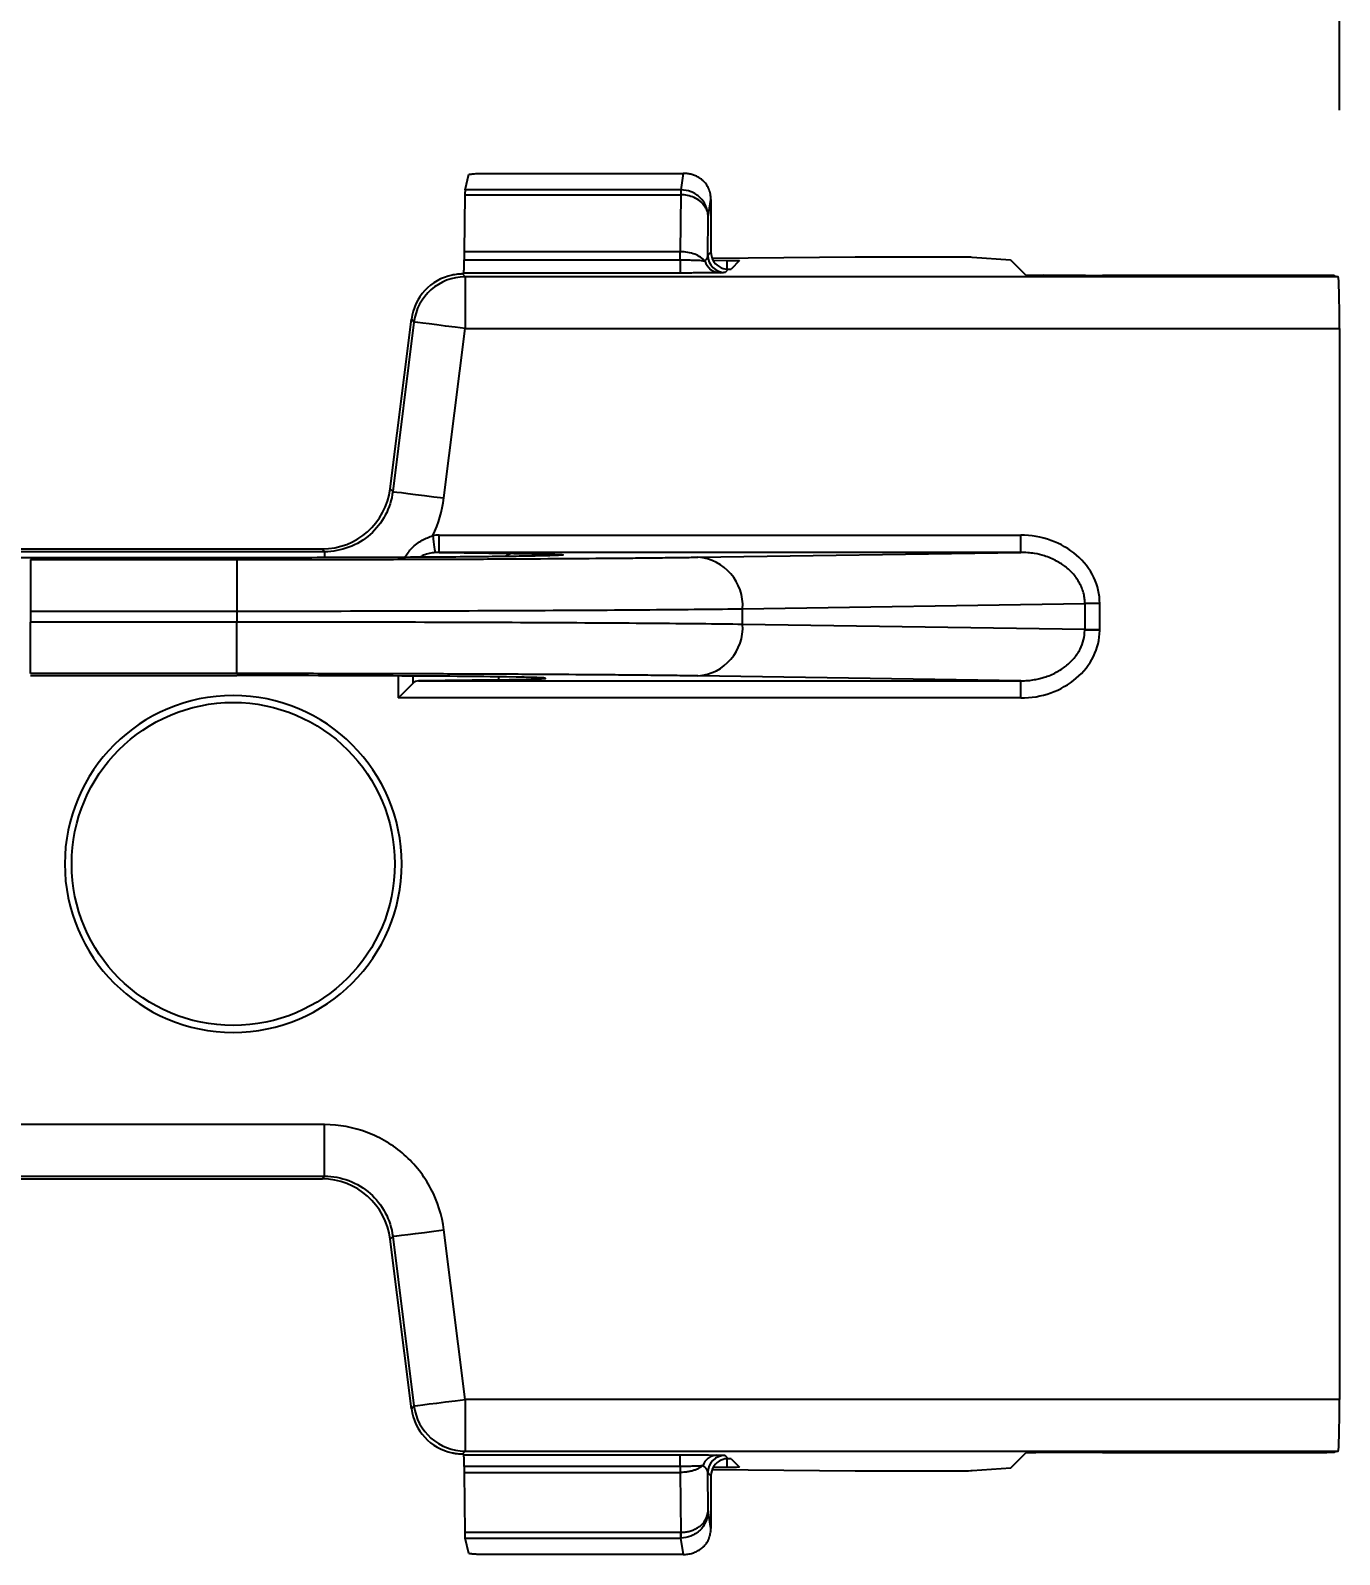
# Model space of a CAD drawing. Header units: inches. Extents: x 897.4 to 914.4, y -8.5 to 2.5.
# Drawn here: x 905.252 to 906.002, y -0.317 to 0.557 of the extents above; entities that cross this region are included whole.
import ezdxf

# ---------------------------------------------------------------- set-up
doc = ezdxf.new("R2010")
doc.units = ezdxf.units.IN
doc.header["$LTSCALE"] = 4
doc.header["$MEASUREMENT"] = 0
doc.layers.get('0').update_dxf_attribs({"linetype": 'CONTINUOUS'})
doc.layers.get('DEFPOINTS').update_dxf_attribs({"linetype": 'CONTINUOUS'})
doc.layers.add('DIMENSIONS', color=140, linetype='CONTINUOUS')
doc.styles.get("Standard").update_dxf_attribs({"font": 'romans.shx'})
doc.dimstyles.get("Standard").update_dxf_attribs({"dimtxt": 0.15, "dimasz": 0.18, "dimexe": 0.0625, "dimexo": 0.125, "dimgap": 0.0625, "dimtad": 0, "dimtih": 1, "dimtoh": 1, "dimzin": 0, "dimdsep": 46, "dimtxsty": 'Standard', "dimcen": 0.09, "dimadec": 0, "dimazin": 0, "dimtfac": 1, "dimtofl": 0, "dimtmove": 0, "dimatfit": 3, "dimfxl": 1, "dimtolj": 1, "dimtzin": 0, "dimarcsym": 0})

# ---------------------------------------------------------------- blocks, each defined once
blk = doc.blocks.new('*D14')
at = {"layer": 'DEFPOINTS', "color": 0}
for p in [(906.0023, 1.19394), (902.10105, 0.38594), (906.0023, 0.38594)]:
    blk.add_point(p, dxfattribs=at)
at = {"layer": 'DIMENSIONS', "color": 0, "lineweight": -2}
for p, q in [((902.10105, 0.51094), (902.10105, 1.25644)), ((906.0023, 0.51094), (906.0023, 1.25644)), ((902.28105, 1.19394), (903.67132, 1.19394)), ((905.8223, 1.19394), (904.43203, 1.19394))]:
    blk.add_line(p, q, dxfattribs=at)
at = {"layer": 'DIMENSIONS', "color": 0}
for points in [[(902.28105, 1.22394), (902.28105, 1.16394), (902.10105, 1.19394)], [(905.8223, 1.22394), (905.8223, 1.16394), (906.0023, 1.19394)]]:
    blk.add_solid(points, dxfattribs=at)
at = {"layer": 'DIMENSIONS', "color": 0, "char_height": 0.15, "attachment_point": 5}
for s, insert in [('\\A1;3.90', (904.05167, 1.33144)), ('\\A1;[99.1]', (904.05167, 1.01715))]:
    blk.add_mtext(s, dxfattribs=dict(at, insert=insert))

msp = doc.modelspace()

# ---------------------------------------------------------------- linework, layer by layer
for p, q in [((905.5014, 0.46542), (905.50361, 0.47426)), ((905.51218, 0.47477), (905.62635, 0.47477)), ((905.62635, 0.47477), (905.6249, 0.46542)), ((905.6249, 0.46542), (905.5014, 0.46542)), ((905.6249, 0.46542), (905.6249, 0.46255)), ((905.50132, 0.46255), (905.50089, 0.42988)), ((905.50132, 0.46255), (905.6249, 0.46255)), ((905.62493, 0.46255), (905.62466, 0.42988)), ((905.64067, 0.44981), (905.64223, 0.45984)), ((905.64223, 0.45984), (905.64223, 0.42967)), ((905.64049, 0.42781), (905.64067, 0.44981)), ((905.62466, 0.42988), (905.50089, 0.42988)), ((905.64049, 0.42781), (905.64223, 0.42967)), ((905.50086, 0.42523), (905.62466, 0.42523)), ((905.7249, 0.42682), (905.64305, 0.42598)), ((905.64353, 0.42497), (905.65161, 0.42491)), ((905.6521, 0.41987), (905.65033, 0.41797)), ((905.65161, 0.4199), (905.65161, 0.42491)), ((905.65864, 0.42478), (905.65378, 0.41992)), ((905.77237, 0.42682), (905.7249, 0.42682)), ((905.8139, 0.42511), (905.79191, 0.42667)), ((905.82261, 0.41653), (905.81405, 0.42509)), ((905.50073, 0.41769), (905.49992, 0.41715)), ((905.49993, 0.41715), (905.50142, 0.41547)), ((905.62466, 0.41769), (905.50073, 0.41769)), ((905.50142, 0.41547), (905.50142, 0.38594)), ((906.00153, 0.41547), (905.50142, 0.41547)), ((905.85672, 0.41627), (905.83245, 0.41639)), ((905.98962, 0.41624), (905.86656, 0.41624)), ((905.99946, 0.41616), (906.00153, 0.41547)), ((905.45854, 0.29411), (905.47068, 0.39124)), ((905.47212, 0.3896), (905.45998, 0.29247)), ((905.47212, 0.3896), (905.47068, 0.39124)), ((905.48928, 0.28881), (905.50142, 0.38594)), ((905.50142, 0.38594), (906.0023, 0.38594)), ((906.0023, 0.38594), (906.0023, -0.22773)), ((905.45854, 0.29411), (905.45998, 0.29247)), ((905.48656, 0.25765), (905.48656, 0.26749)), ((905.48656, 0.26749), (905.81969, 0.26749)), ((905.81969, 0.25765), (905.81969, 0.26749)), ((905.42092, 0.25799), (905.21786, 0.25799)), ((905.21931, 0.25962), (905.41947, 0.25962)), ((905.37057, 0.25455), (905.25246, 0.25455)), ((905.25246, 0.25352), (905.25246, 0.22399)), ((905.25246, 0.25352), (905.37057, 0.25352)), ((905.37057, 0.25352), (905.37057, 0.22399)), ((905.42092, 0.25799), (905.41947, 0.25962)), ((905.42092, 0.25799), (905.42092, 0.25485)), ((905.48656, 0.25765), (905.52932, 0.25705)), ((905.81969, 0.25765), (905.48656, 0.25765)), ((905.63481, 0.25485), (905.81969, 0.25765)), ((905.66038, 0.22532), (905.85643, 0.22829)), ((905.85643, 0.22829), (905.85643, 0.21339)), ((905.86496, 0.22829), (905.85643, 0.22829)), ((905.86496, 0.21339), (905.86496, 0.22829)), ((905.25246, 0.22399), (905.37057, 0.22399)), ((905.25246, 0.22399), (905.25246, 0.21768)), ((905.37057, 0.22399), (905.37057, 0.21768)), ((905.66038, 0.21635), (905.66038, 0.22532)), ((905.37057, 0.21768), (905.25246, 0.21768)), ((905.25246, 0.18816), (905.25246, 0.21768)), ((905.37057, 0.18816), (905.37057, 0.21768)), ((905.85643, 0.21339), (905.66038, 0.21635)), ((905.85643, 0.21339), (905.86496, 0.21339)), ((905.86495, 0.21287), (905.85643, 0.213)), ((905.86495, 0.21287), (905.86496, 0.21339)), ((905.37057, 0.18816), (905.25246, 0.18816)), ((905.25246, 0.18703), (905.37057, 0.18703)), ((905.46317, 0.18681), (905.46311, 0.17419)), ((905.47153, 0.18676), (905.47151, 0.18254)), ((905.52073, 0.18468), (905.4747, 0.18403)), ((905.4747, 0.18403), (905.81969, 0.18403)), ((905.52073, 0.18468), (905.52074, 0.18631)), ((905.81969, 0.18403), (905.63481, 0.18682)), ((905.81969, 0.17419), (905.81969, 0.18403)), ((905.81969, 0.17419), (905.46311, 0.17419)), ((905.42092, -0.07025), (905.21786, -0.07025)), ((905.42092, -0.09978), (905.42092, -0.07025)), ((905.21786, -0.09978), (905.42092, -0.09978)), ((905.41947, -0.10141), (905.21931, -0.10141)), ((905.41947, -0.10141), (905.42092, -0.09978)), ((905.50142, -0.22773), (905.48928, -0.1306)), ((905.45998, -0.13426), (905.45854, -0.1359)), ((905.47068, -0.23303), (905.45854, -0.1359)), ((905.45998, -0.13426), (905.47212, -0.23139)), ((905.47068, -0.23303), (905.47212, -0.23139)), ((906.0023, -0.22773), (905.50142, -0.22773)), ((905.50142, -0.22773), (905.50142, -0.25726)), ((905.49992, -0.25894), (905.49993, -0.25894)), ((905.50142, -0.25726), (905.49993, -0.25894)), ((905.49993, -0.25894), (905.50074, -0.25948)), ((905.50074, -0.25948), (905.62467, -0.25948)), ((905.50142, -0.25726), (906.00153, -0.25726)), ((905.65033, -0.25977), (905.6521, -0.26166)), ((905.65161, -0.2667), (905.65161, -0.2617)), ((905.65378, -0.26171), (905.65864, -0.26657)), ((905.81405, -0.26688), (905.82261, -0.25832)), ((905.85672, -0.25805), (905.83245, -0.25818)), ((905.86656, -0.25803), (905.98962, -0.25803)), ((906.00153, -0.25726), (905.99946, -0.25795)), ((905.62467, -0.26614), (905.50086, -0.26614)), ((905.50089, -0.26954), (905.62467, -0.26954)), ((905.50089, -0.26954), (905.50129, -0.30388)), ((905.62467, -0.26614), (905.62467, -0.26954)), ((905.62467, -0.26954), (905.62492, -0.30388)), ((905.64065, -0.29152), (905.64049, -0.26961)), ((905.64223, -0.27146), (905.64049, -0.26961)), ((905.64305, -0.26777), (905.7249, -0.26861)), ((905.65161, -0.2667), (905.64353, -0.26676)), ((905.7249, -0.26861), (905.77237, -0.26861)), ((905.79191, -0.26846), (905.81397, -0.26689)), ((905.64223, -0.27146), (905.64223, -0.30163)), ((905.64223, -0.30163), (905.64065, -0.29152)), ((905.62488, -0.30388), (905.50129, -0.30388)), ((905.62488, -0.30388), (905.62488, -0.30712)), ((905.50138, -0.30712), (905.62488, -0.30712)), ((905.50361, -0.31605), (905.50138, -0.30712)), ((905.62488, -0.30712), (905.62635, -0.31656)), ((905.62635, -0.31656), (905.51218, -0.31656))]:
    msp.add_line(p, q)
at = {"flags": 128}
for points in [[(905.50142, 0.38594), (905.49574, 0.38665), (905.49027, 0.38733), (905.48522, 0.38797), (905.48079, 0.38852), (905.47715, 0.38897), (905.47443, 0.38931), (905.47273, 0.38953), (905.47212, 0.3896)], [(905.45998, 0.29247), (905.46059, 0.2924), (905.46228, 0.29218), (905.46501, 0.29184), (905.46865, 0.29139), (905.47308, 0.29083), (905.47813, 0.2902), (905.4836, 0.28952), (905.48928, 0.28881)], [(905.48288, 0.26724), (905.48313, 0.26545), (905.48336, 0.26372), (905.48358, 0.26211), (905.48378, 0.26067), (905.48395, 0.25946), (905.48407, 0.25851), (905.48416, 0.25786), (905.48421, 0.25753)], [(905.47151, 0.18254), (905.47028, 0.18133), (905.46876, 0.17981), (905.46701, 0.17807), (905.4651, 0.17617), (905.46311, 0.17419)], [(905.45998, -0.13426), (905.46059, -0.13419), (905.46228, -0.13397), (905.46501, -0.13363), (905.46865, -0.13318), (905.47308, -0.13262), (905.47813, -0.13199), (905.4836, -0.13131), (905.48928, -0.1306)], [(905.47212, -0.23139), (905.47273, -0.23132), (905.47443, -0.2311), (905.47715, -0.23076), (905.48079, -0.23031), (905.48522, -0.22975), (905.49027, -0.22912), (905.49574, -0.22844), (905.50142, -0.22773)]]:
    msp.add_lwpolyline(points, dxfattribs=at)
msp.add_circle((905.3686, 0.07911), 0.09255)
for centre, radius, start, end in [((905.72126, 0.46222), 0.09633, 178.09521, 179.80213), ((905.6478, 0.42722), 0.00939, 196.10862, 268.74464), ((905.65033, 0.42781), 0.00984, 180.00558, 269.99485), ((905.50142, 0.38594), 0.02953, 90.0045, 172.87024), ((905.52942, 0.24953), 0.00752, 90.78447, 128.27347), ((905.63253, 0.22704), 0.02791, 356.48173, 85.30723), ((905.63253, 0.21464), 0.02791, 274.69274, 3.51828), ((905.50142, -0.22773), 0.02953, 187.12976, 269.9955), ((905.64601, -0.26845), 0.00886, 92.24623, 161.97654), ((905.65033, -0.26961), 0.00984, 90.0048, 179.99456), ((905.74455, -0.30345), 0.11963, 180.20272, 181.7561), ((905.62487, -0.28922), 0.01789, 270.04735, 270.33146)]:
    msp.add_arc(centre, radius, start, end)
for centre, major_axis, ratio, start_param, end_param in [((905.64394, 0.41992), (0.00984, 0), 0.008727, 5.690371, 6.274459), ((905.77237, 0.42665), (0.01969, 0), 0.008727, 0.122173, 1.570796), ((905.49998, 0.38757), (0.01954, -0.02214), 0.999932, 2.621611, 3.86478), ((905.84229, 0.41654), (0.01969, 0), 0.008727, 3.150319, 4.18879), ((905.86656, 0.41641), (0.01969, 0), 0.008727, 4.18879, 4.712389), ((905.98962, 0.41616), (0.00984, 0), 0.008727, 0.02618, 1.570796), ((906.00152, 0.38594), (0, 0.02953), 0.026186, 4.712389, 6.274459), ((905.41947, 0.29899), (-0.02606, 0.02952), 0.999932, 2.418406, 3.86478), ((905.37057, 0.18549), (0.17686, 0), 0.008727, 5.726554, 7.853982), ((905.4747, 0.17419), (0.00008, 0.00984), 0.622195, 0.013944, 0.561811), ((905.41947, -0.14078), (-0.02606, -0.02952), 0.999932, 2.418406, 3.86478), ((905.49998, -0.22936), (0.01954, 0.02214), 0.999932, 2.418406, 3.661574), ((906.00152, -0.22773), (0, 0.02953), 0.026186, 3.150319, 4.712389), ((905.64394, -0.26171), (0.00984, 0), 0.008727, 0.008727, 0.592814), ((905.84229, -0.25833), (0.01969, 0), 0.008727, 2.094395, 3.132866), ((905.86656, -0.2582), (0.01969, 0), 0.008727, 1.570796, 2.094395), ((905.98962, -0.25795), (0.00984, 0), 0.008727, 4.712389, 6.257005), ((905.77237, -0.26844), (0.01969, 0), 0.008727, 4.712389, 6.161012)]:
    msp.add_ellipse(centre, major_axis=major_axis, ratio=ratio, start_param=start_param, end_param=end_param)
for points, knots in [([(905.50361, 0.47426), (905.50401, 0.47431), (905.50476, 0.47441), (905.50611, 0.47454), (905.50752, 0.47464), (905.50901, 0.47471), (905.51057, 0.47477), (905.51167, 0.47477), (905.51218, 0.47477)], [0, 0, 0, 0, 0.236172, 0.438094, 0.607052, 0.760249, 0.888485, 1, 1, 1, 1]), ([(905.63675, 0.4714), (905.63616, 0.47181), (905.63505, 0.47258), (905.63301, 0.47355), (905.63088, 0.47424), (905.62865, 0.47469), (905.62709, 0.47475), (905.62635, 0.47477)], [0, 0, 0, 0, 0.26792, 0.496331, 0.689316, 0.853617, 1, 1, 1, 1]), ([(905.64013, 0.45376), (905.63981, 0.45474), (905.63897, 0.45735), (905.63664, 0.46048), (905.63367, 0.46289), (905.63003, 0.46486), (905.62698, 0.4652), (905.62498, 0.46542)], [0, 0, 0, 0, 0.152224, 0.403817, 0.559724, 0.711215, 1, 1, 1, 1]), ([(905.64205, 0.46215), (905.64196, 0.46267), (905.64177, 0.46372), (905.64129, 0.46523), (905.64066, 0.46667), (905.63968, 0.4684), (905.63824, 0.47019), (905.63724, 0.471), (905.63675, 0.4714)], [0, 0, 0, 0, 0.1200601, 0.2417401, 0.3676996, 0.5003413, 0.7576812, 1, 1, 1, 1]), ([(905.64019, 0.45287), (905.63994, 0.45352), (905.63948, 0.45477), (905.63841, 0.4564), (905.63726, 0.45772), (905.63549, 0.45932), (905.63278, 0.46098), (905.62894, 0.46229), (905.62625, 0.46247), (905.62493, 0.46255)], [0, 0, 0, 0, 0.122705, 0.231983, 0.327831, 0.41025, 0.614411, 0.810921, 1, 1, 1, 1]), ([(905.64067, 0.44981), (905.64064, 0.45109), (905.64062, 0.45244), (905.64015, 0.45369), (905.64013, 0.45376)], [0, 0, 0, 0, 0.948185, 1, 1, 1, 1]), ([(905.64067, 0.44981), (905.64064, 0.45035), (905.64059, 0.45137), (905.64032, 0.45238), (905.64019, 0.45287)], [0, 0, 0, 0, 0.516187, 1, 1, 1, 1]), ([(905.63878, 0.42461), (905.63748, 0.42617), (905.63545, 0.42751), (905.63051, 0.42936), (905.62761, 0.42987), (905.6247, 0.42988)], [0, 0, 0, 0, 0.5, 0.5, 1, 1, 1, 1]), ([(905.50073, 0.41769), (905.50075, 0.41771), (905.50077, 0.41847), (905.50082, 0.42118), (905.50084, 0.42311), (905.50086, 0.42523)], [0, 0, 0, 0, 0.5, 0.5, 1, 1, 1, 1]), ([(905.62469, 0.42523), (905.62469, 0.42327), (905.62469, 0.42123), (905.62469, 0.41842), (905.62469, 0.41771), (905.62469, 0.41769)], [0, 0, 0, 0, 0.5, 0.5, 1, 1, 1, 1]), ([(905.62469, 0.42523), (905.62533, 0.42523), (905.6266, 0.42522), (905.62842, 0.4252), (905.63013, 0.42516), (905.63317, 0.42508), (905.63657, 0.42495), (905.63815, 0.42471), (905.63878, 0.42461)], [0, 0, 0, 0, 0.106707, 0.209173, 0.307535, 0.40184, 0.762582, 1, 1, 1, 1]), ([(905.63878, 0.42461), (905.63904, 0.42488), (905.63965, 0.4255), (905.6403, 0.42657), (905.64042, 0.42737), (905.64049, 0.42781)], [0, 0, 0, 0, 0.252866, 0.586184, 1, 1, 1, 1]), ([(905.64394, 0.42412), (905.64498, 0.4226), (905.64646, 0.42141), (905.64959, 0.42002), (905.65107, 0.41986), (905.6521, 0.41987)], [0, 0, 0, 0, 0.5, 0.5, 1, 1, 1, 1]), ([(905.49992, 0.41715), (905.49992, 0.41715), (905.49979, 0.41714), (905.49957, 0.41713), (905.49934, 0.41712), (905.499, 0.41711), (905.49858, 0.41709), (905.49817, 0.41706), (905.49765, 0.41703), (905.49709, 0.41697), (905.49653, 0.41691), (905.49591, 0.41683), (905.49528, 0.41673), (905.49487, 0.41666), (905.49444, 0.41658), (905.49402, 0.41649)], [0, 0, 0, 0, 0.0000503546, 0.0000503546, 0.0000503546, 0.0001007131, 0.0001007131, 0.0001007131, 0.0001509917, 0.0001509917, 0.0001509917, 0.0002009604, 0.0002009604, 0.0002009604, 0.0002334034, 0.0002334034, 0.0002334034, 0.0002334034]), ([(905.64759, 0.41783), (905.64722, 0.41782), (905.6465, 0.41781), (905.645, 0.41778), (905.64321, 0.41776), (905.64111, 0.41775), (905.63859, 0.41773), (905.63557, 0.41771), (905.6321, 0.4177), (905.62844, 0.41769), (905.62595, 0.41769), (905.62469, 0.41769)], [0, 0, 0, 0, 0.100918, 0.199827, 0.298293, 0.3979, 0.500181, 0.622861, 0.749355, 0.874351, 1, 1, 1, 1]), ([(905.65033, 0.41797), (905.65029, 0.41796), (905.6502, 0.41794), (905.64966, 0.4179), (905.64883, 0.41786), (905.648, 0.41784), (905.64759, 0.41783)], [0, 0, 0, 0, 0.255792, 0.506585, 0.754069, 1, 1, 1, 1]), ([(905.45998, 0.29247), (905.4588, 0.28305), (905.45409, 0.27412), (905.43986, 0.26156), (905.43041, 0.25799), (905.42092, 0.25799)], [0, 0, 0, 0, 0.5, 0.5, 1, 1, 1, 1]), ([(905.46683, 0.25479), (905.46812, 0.25663), (905.47083, 0.26049), (905.47643, 0.26477), (905.48081, 0.26645), (905.48288, 0.26724)], [0, 0, 0, 0, 0.323517, 0.680031, 1, 1, 1, 1]), ([(905.86496, 0.22829), (905.86496, 0.23343), (905.86378, 0.23856), (905.85925, 0.24804), (905.8559, 0.25239), (905.84334, 0.26327), (905.83156, 0.26749), (905.81969, 0.26749)], [0, 0, 0, 0, 0.25, 0.25, 0.5, 0.5, 1, 1, 1, 1]), ([(905.25246, 0.25455), (905.24522, 0.25455), (905.23073, 0.25456), (905.20848, 0.25459), (905.18607, 0.25465), (905.1634, 0.25474), (905.14172, 0.25486), (905.1214, 0.25501), (905.10344, 0.25519), (905.08843, 0.25539), (905.077, 0.25561), (905.06976, 0.25581), (905.06793, 0.25594), (905.06721, 0.25599)], [0, 0, 0, 0, 0.08008, 0.160198, 0.249355, 0.338588, 0.435041, 0.531571, 0.632137, 0.732779, 0.833345, 0.933989, 1, 1, 1, 1]), ([(905.55524, 0.25596), (905.55467, 0.25592), (905.55296, 0.2558), (905.54601, 0.25561), (905.53461, 0.25539), (905.51959, 0.25519), (905.50165, 0.25501), (905.48132, 0.25486), (905.45965, 0.25474), (905.43697, 0.25465), (905.40765, 0.25457), (905.38507, 0.25456), (905.37057, 0.25455)], [0, 0, 0, 0, 0.0520453, 0.1541455, 0.2563233, 0.3584223, 0.460599, 0.5585238, 0.6565253, 0.7470417, 0.8376353, 1, 1, 1, 1]), ([(905.37057, 0.25352), (905.37432, 0.25352), (905.38181, 0.25352), (905.39301, 0.25353), (905.40416, 0.25354), (905.41525, 0.25355), (905.4263, 0.25356), (905.43729, 0.25358), (905.45772, 0.25363), (905.48704, 0.25371), (905.52357, 0.25387), (905.55743, 0.25407), (905.58269, 0.25426), (905.60083, 0.25443), (905.61322, 0.25457), (905.62468, 0.2547), (905.63143, 0.2548), (905.63481, 0.25485)], [0, 0, 0, 0, 0.035215, 0.070315, 0.105345, 0.140354, 0.17539, 0.2105, 0.245731, 0.372837, 0.50001, 0.627117, 0.754291, 0.815834, 0.877129, 0.938432, 1, 1, 1, 1]), ([(905.48421, 0.25753), (905.48368, 0.25746), (905.48085, 0.25709), (905.4779, 0.25639), (905.47582, 0.25495), (905.47567, 0.25484)], [0, 0, 0, 0, 0.177001, 0.938823, 1, 1, 1, 1]), ([(905.52932, 0.25705), (905.53294, 0.25699), (905.54019, 0.25688), (905.54847, 0.2567), (905.55457, 0.2565), (905.55762, 0.25629), (905.55802, 0.2561), (905.55592, 0.25599), (905.55524, 0.25596)], [0, 0, 0, 0, 0.166726, 0.3335316, 0.5191555, 0.7049388, 0.9057533, 1, 1, 1, 1]), ([(905.85643, 0.22829), (905.8564, 0.22921), (905.85634, 0.23107), (905.85583, 0.23384), (905.855, 0.2366), (905.85382, 0.23932), (905.85229, 0.24196), (905.85043, 0.2445), (905.84823, 0.24691), (905.84493, 0.24983), (905.84001, 0.25303), (905.83385, 0.25558), (905.82694, 0.2573), (905.82235, 0.25752), (905.81969, 0.25765)], [0, 0, 0, 0, 0.052718, 0.106415, 0.161368, 0.217838, 0.276065, 0.336266, 0.39864, 0.463366, 0.589768, 0.735081, 0.846754, 1, 1, 1, 1]), ([(905.37057, 0.22399), (905.39978, 0.22399), (905.42898, 0.22402), (905.48539, 0.22414), (905.5126, 0.22423), (905.56319, 0.22447), (905.58655, 0.22461), (905.62785, 0.22494), (905.64578, 0.22512), (905.66038, 0.22532)], [0, 0, 0, 0, 0.25, 0.25, 0.5, 0.5, 0.75, 0.75, 1, 1, 1, 1]), ([(905.66038, 0.21635), (905.64578, 0.21655), (905.62785, 0.21674), (905.58655, 0.21707), (905.56319, 0.21721), (905.5126, 0.21744), (905.48539, 0.21753), (905.42898, 0.21765), (905.39978, 0.21768), (905.37057, 0.21768)], [0, 0, 0, 0, 0.25, 0.25, 0.5, 0.5, 0.75, 0.75, 1, 1, 1, 1]), ([(905.81969, 0.18403), (905.8211, 0.18406), (905.82373, 0.18413), (905.82738, 0.18463), (905.83046, 0.18527), (905.83471, 0.18646), (905.83987, 0.18858), (905.84566, 0.19231), (905.85033, 0.19678), (905.85377, 0.20193), (905.85595, 0.2074), (905.85627, 0.21116), (905.85643, 0.213)], [0, 0, 0, 0, 0.081899, 0.153401, 0.214506, 0.265219, 0.410442, 0.536881, 0.664054, 0.782498, 0.893832, 1, 1, 1, 1]), ([(905.81969, 0.17419), (905.83147, 0.17419), (905.84314, 0.17833), (905.85568, 0.18905), (905.85904, 0.19333), (905.86364, 0.2027), (905.86488, 0.20778), (905.86495, 0.21287)], [0, 0, 0, 0, 0.5, 0.5, 0.75, 0.75, 1, 1, 1, 1]), ([(905.63481, 0.18682), (905.6329, 0.18685), (905.62909, 0.18691), (905.62294, 0.18699), (905.61648, 0.18707), (905.60969, 0.18715), (905.60257, 0.18722), (905.59512, 0.1873), (905.5806, 0.18743), (905.55743, 0.18761), (905.52358, 0.18781), (905.48705, 0.18796), (905.45506, 0.18806), (905.4291, 0.18811), (905.40974, 0.18814), (905.39021, 0.18815), (905.37713, 0.18815), (905.37057, 0.18816)], [0, 0, 0, 0, 0.035216, 0.070317, 0.105348, 0.140358, 0.175394, 0.210505, 0.245737, 0.372845, 0.500018, 0.627124, 0.754297, 0.815838, 0.877132, 0.938434, 1, 1, 1, 1]), ([(905.46509, 0.07911), (905.46509, 0.13236), (905.42186, 0.1756), (905.31535, 0.1756), (905.27211, 0.13236), (905.27211, 0.07911)], [0, 0, 0, 0, 0.5, 0.5, 1, 1, 1, 1]), ([(905.27211, 0.07911), (905.27211, 0.02585), (905.31535, -0.01739), (905.42186, -0.01739), (905.46509, 0.02585), (905.46509, 0.07911)], [0, 0, 0, 0, 0.5, 0.5, 1, 1, 1, 1]), ([(905.48928, -0.1306), (905.48825, -0.12236), (905.48571, -0.11431), (905.47796, -0.09962), (905.47274, -0.09299), (905.46029, -0.082), (905.45306, -0.07764), (905.43752, -0.07177), (905.42922, -0.07025), (905.42092, -0.07025)], [0, 0, 0, 0, 0.25, 0.25, 0.5, 0.5, 0.75, 0.75, 1, 1, 1, 1]), ([(905.42092, -0.09978), (905.43041, -0.09978), (905.43986, -0.10335), (905.45409, -0.11591), (905.4588, -0.12484), (905.45998, -0.13426)], [0, 0, 0, 0, 0.5, 0.5, 1, 1, 1, 1]), ([(905.49402, -0.25828), (905.49467, -0.25842), (905.49533, -0.25853), (905.49595, -0.25862), (905.49657, -0.2587), (905.49717, -0.25877), (905.49768, -0.25881), (905.4982, -0.25886), (905.49865, -0.25888), (905.499, -0.2589), (905.49935, -0.25891), (905.49962, -0.25892), (905.49977, -0.25893), (905.49987, -0.25893), (905.49992, -0.25894), (905.49992, -0.25894)], [0, 0, 0, 0, 0.0000504284, 0.0000504284, 0.0000504284, 0.0001009019, 0.0001009019, 0.0001009019, 0.0001508121, 0.0001508121, 0.0001508121, 0.0002008795, 0.0002008795, 0.0002008795, 0.0002334147, 0.0002334147, 0.0002334147, 0.0002334147]), ([(905.50086, -0.26614), (905.50084, -0.26423), (905.50082, -0.26253), (905.50078, -0.26016), (905.50076, -0.2595), (905.50074, -0.25948)], [0, 0, 0, 0, 0.5, 0.5, 1, 1, 1, 1]), ([(905.62467, -0.26614), (905.62467, -0.26423), (905.62467, -0.26253), (905.62467, -0.26016), (905.62467, -0.2595), (905.62467, -0.25948)], [0, 0, 0, 0, 0.5, 0.5, 1, 1, 1, 1]), ([(905.6247, -0.25948), (905.62578, -0.25948), (905.62792, -0.25949), (905.63107, -0.25949), (905.63411, -0.2595), (905.63793, -0.25952), (905.64227, -0.25955), (905.64453, -0.25958), (905.64567, -0.2596)], [0, 0, 0, 0, 0.125821, 0.249605, 0.373703, 0.500447, 0.749786, 1, 1, 1, 1]), ([(905.6521, -0.26166), (905.65107, -0.26165), (905.64959, -0.2618), (905.64647, -0.26319), (905.64498, -0.26438), (905.64394, -0.26591)], [0, 0, 0, 0, 0.5, 0.5, 1, 1, 1, 1]), ([(905.64567, -0.2596), (905.64624, -0.25961), (905.6474, -0.25963), (905.64868, -0.25966), (905.64961, -0.25969), (905.6502, -0.25973), (905.65029, -0.25975), (905.65033, -0.25977)], [0, 0, 0, 0, 0.195267, 0.391069, 0.589275, 0.791687, 1, 1, 1, 1]), ([(905.63759, -0.26571), (905.63722, -0.26574), (905.63639, -0.26582), (905.63458, -0.26592), (905.63205, -0.26601), (905.62868, -0.2661), (905.62608, -0.26613), (905.62469, -0.26614)], [0, 0, 0, 0, 0.1370411, 0.3049455, 0.5039676, 0.7347028, 1, 1, 1, 1]), ([(905.63759, -0.26571), (905.63712, -0.26605), (905.6362, -0.26674), (905.63451, -0.26761), (905.63268, -0.26832), (905.63074, -0.26887), (905.62874, -0.26925), (905.62672, -0.26949), (905.62537, -0.26952), (905.6247, -0.26954)], [0, 0, 0, 0, 0.153952, 0.304145, 0.450613, 0.593392, 0.732521, 0.868042, 1, 1, 1, 1]), ([(905.64049, -0.26961), (905.64045, -0.26927), (905.64036, -0.26862), (905.63985, -0.26772), (905.63918, -0.26694), (905.63844, -0.26627), (905.63785, -0.26588), (905.63759, -0.26571)], [0, 0, 0, 0, 0.260866, 0.491259, 0.691208, 0.860761, 1, 1, 1, 1]), ([(905.65864, -0.26657), (905.65867, -0.26659), (905.65806, -0.26662), (905.6556, -0.26666), (905.65376, -0.26668), (905.65161, -0.2667)], [0, 0, 0, 0, 0.5, 0.5, 1, 1, 1, 1]), ([(905.62492, -0.30388), (905.6257, -0.30384), (905.62729, -0.30378), (905.62965, -0.30333), (905.63194, -0.3026), (905.63411, -0.30157), (905.63672, -0.29983), (905.63977, -0.2966), (905.64033, -0.29338), (905.64065, -0.29152)], [0, 0, 0, 0, 0.0952908, 0.1928414, 0.2927021, 0.3949196, 0.4995377, 0.7099264, 1, 1, 1, 1]), ([(905.64008, -0.29556), (905.63977, -0.2965), (905.63894, -0.29908), (905.63663, -0.30218), (905.63366, -0.30459), (905.63002, -0.30655), (905.62697, -0.30689), (905.62497, -0.30712)], [0, 0, 0, 0, 0.148007, 0.401029, 0.557707, 0.709912, 1, 1, 1, 1]), ([(905.64065, -0.29152), (905.64063, -0.2928), (905.6406, -0.29418), (905.64012, -0.29546), (905.64008, -0.29556)], [0, 0, 0, 0, 0.924387, 1, 1, 1, 1]), ([(905.63675, -0.31319), (905.63706, -0.31294), (905.6377, -0.31244), (905.63881, -0.31128), (905.64009, -0.30957), (905.64137, -0.30715), (905.64183, -0.30499), (905.64205, -0.30394)], [0, 0, 0, 0, 0.160675, 0.32584, 0.499916, 0.758489, 1, 1, 1, 1]), ([(905.62635, -0.31656), (905.62681, -0.31655), (905.62774, -0.31653), (905.62912, -0.31637), (905.63049, -0.3161), (905.63184, -0.31573), (905.63316, -0.31525), (905.63443, -0.31466), (905.63566, -0.31396), (905.63638, -0.31346), (905.63675, -0.31319)], [0, 0, 0, 0, 0.090293, 0.185589, 0.289138, 0.403488, 0.530538, 0.671676, 0.827914, 1, 1, 1, 1]), ([(905.51218, -0.31656), (905.5118, -0.31656), (905.51101, -0.31656), (905.50984, -0.31653), (905.50868, -0.31649), (905.50712, -0.3164), (905.50527, -0.31626), (905.50421, -0.31612), (905.50361, -0.31605)], [0, 0, 0, 0, 0.0826671, 0.1732659, 0.2759133, 0.3934668, 0.6588391, 1, 1, 1, 1])]:
    msp.add_open_spline(points, degree=3, knots=knots)
for points in [[(905.5014, 0.46542), (905.50138, 0.4653), (905.50135, 0.46425), (905.50132, 0.46255)], [(905.6249, 0.46542), (905.62493, 0.46542), (905.62496, 0.46542), (905.62498, 0.46542)], [(905.6249, 0.46255), (905.62491, 0.46255), (905.62492, 0.46255), (905.62493, 0.46255)], [(905.64223, 0.45984), (905.64223, 0.46061), (905.64217, 0.46139), (905.64205, 0.46215)], [(905.50089, 0.42988), (905.50088, 0.42861), (905.50087, 0.42698), (905.50086, 0.42523)], [(905.62466, 0.42523), (905.62466, 0.42698), (905.62466, 0.42861), (905.62466, 0.42988)], [(905.64223, 0.42967), (905.64223, 0.42771), (905.64283, 0.42575), (905.64394, 0.42412)], [(905.65161, 0.42491), (905.65608, 0.42488), (905.65869, 0.42483), (905.65864, 0.42478)], [(905.8139, 0.42511), (905.81399, 0.4251), (905.81404, 0.4251), (905.81405, 0.42509)], [(905.48288, 0.26724), (905.48617, 0.27401), (905.48835, 0.28133), (905.48928, 0.28881)], [(905.48656, 0.26749), (905.48533, 0.26749), (905.4841, 0.2674), (905.48288, 0.26724)], [(905.48656, 0.25765), (905.48578, 0.25765), (905.48499, 0.25761), (905.48421, 0.25753)], [(905.85643, 0.213), (905.85643, 0.21313), (905.85643, 0.21326), (905.85643, 0.21339)], [(905.50086, -0.26614), (905.50087, -0.26739), (905.50088, -0.26856), (905.50089, -0.26954)], [(905.64394, -0.26591), (905.64283, -0.26754), (905.64223, -0.2695), (905.64223, -0.27146)], [(905.81405, -0.26688), (905.81404, -0.26689), (905.81402, -0.26689), (905.81397, -0.26689)], [(905.50129, -0.30388), (905.50132, -0.30579), (905.50135, -0.30698), (905.50138, -0.30712)], [(905.62492, -0.30388), (905.62491, -0.30388), (905.6249, -0.30388), (905.62488, -0.30388)], [(905.64205, -0.30394), (905.64217, -0.30317), (905.64223, -0.3024), (905.64223, -0.30163)]]:
    msp.add_open_spline(points, degree=3)

# ---------------------------------------------------------------- dimensions: what is measured, and where the dimension line sits
at = {"layer": 'DIMENSIONS'}
dim = msp.add_linear_dim(base=(906.0023, 1.19394), p1=(902.10105, 0.38594), p2=(906.0023, 0.38594), dimstyle='Standard', override={"dimpost": '\\X'}, dxfattribs=at)
dim.commit()
dim.dimension.update_dxf_attribs({"geometry": '*D14', "text_midpoint": (904.05167, 1.19394)})

doc.saveas('drawing.dxf')
